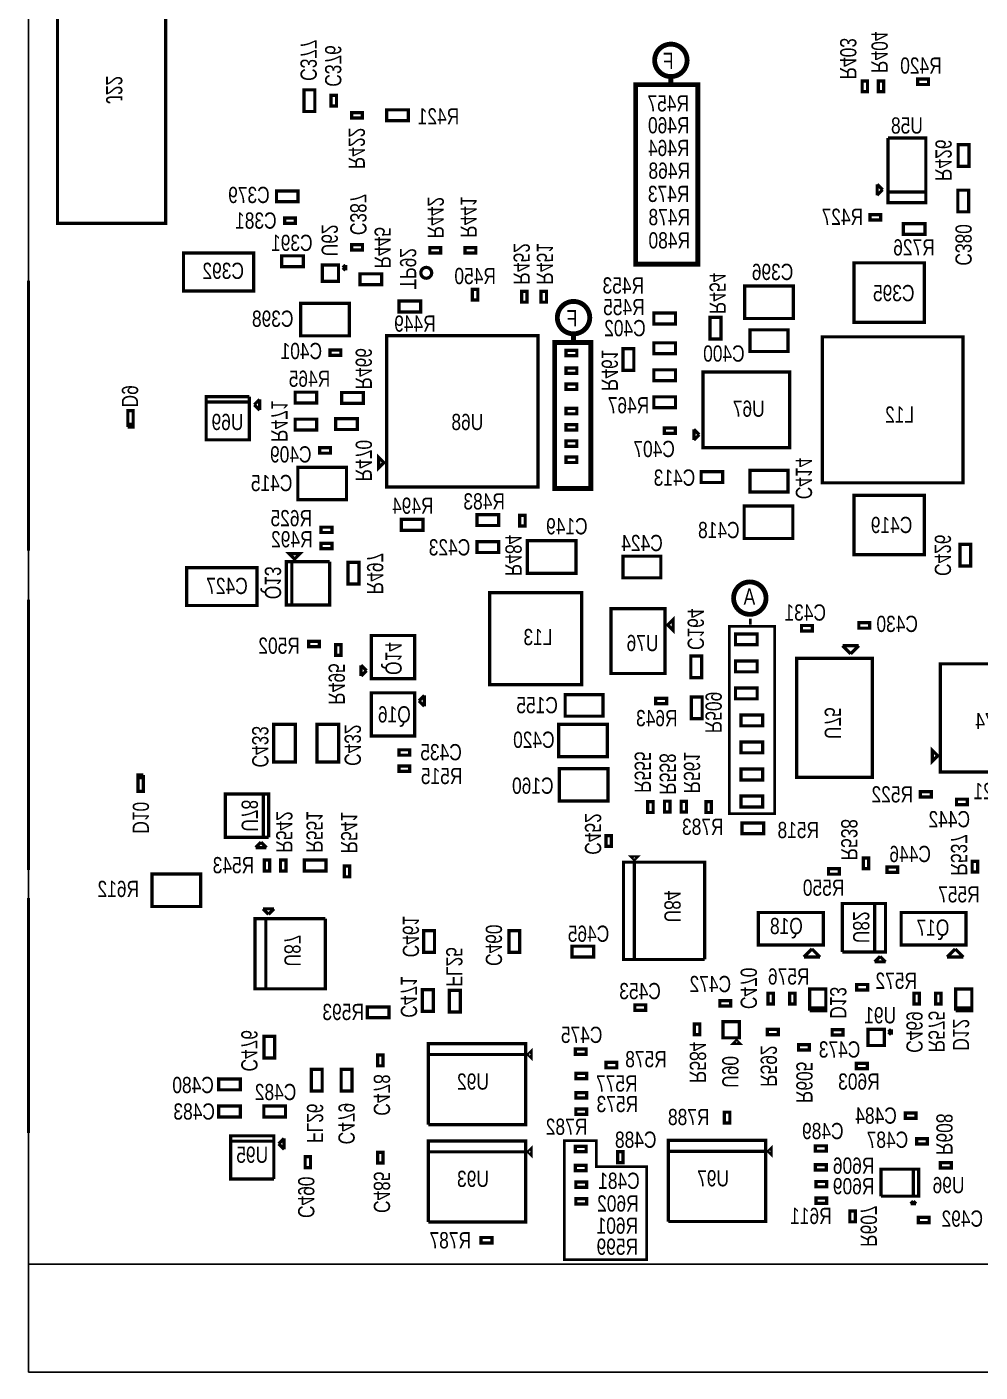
# Model space of a CAD drawing. Extents: x -19 to 106, y -45 to 165.
# Drawn here: x -3.9 to 40.9, y -8.9 to 54.3 of the extents above; entities that cross this region are included whole.
import ezdxf
from ezdxf.enums import TextEntityAlignment as Align

# ---------------------------------------------------------------- set-up
doc = ezdxf.new("R2010")
doc.units = 0
for name, color, linetype in [('BG_OUTLINE', 95, 'CONTINUOUS'), ('PG_ASSEMBLY_BOTTOM', 52, 'CONTINUOUS'), ('RD_ASSEMBLY_BOTTOM', 52, 'CONTINUOUS')]:
    doc.layers.add(name, color=color, linetype=linetype)

msp = doc.modelspace()

# ---------------------------------------------------------------- linework, layer by layer
at = {"layer": 'BG_OUTLINE'}
msp.add_lwpolyline([(-3.809746, -3.81), (81.190084, -3.81), (81.190084, 146.286728), (-3.809746, 146.286728)], close=True, dxfattribs=at)
at = {"layer": 'BG_OUTLINE', "const_width": 0.1524}
for points in [[(-3.809746, 42.408094), (-3.809746, 29.708094)], [(-3.809746, 27.408124), (-3.809746, 14.708124)], [(-3.809746, 13.388848), (-3.809746, 2.339848)]]:
    msp.add_lwpolyline(points, dxfattribs=at)
at = {"layer": 'BG_OUTLINE'}
msp.add_lwpolyline([(-3.809746, -3.81), (-3.809746, -8.89), (81.190084, -8.89), (81.190084, -3.81)], dxfattribs=at)
at = {"layer": 'PG_ASSEMBLY_BOTTOM'}
for points, const_width in [([(-2.44983, 58.30316), (-2.44983, 45.09516), (2.63017, 45.09516), (2.63017, 58.30316), (-2.44983, 58.30316)], 0.1524), ([(26.3652, 51.9938), (26.3652, 51.6128)], 0.2286), ([(35.349942, 51.283362), (35.349942, 51.791362), (35.603942, 51.791362), (35.603942, 51.283362), (35.349942, 51.283362)], 0.1524), ([(36.111942, 51.283362), (36.111942, 51.791362), (36.365942, 51.791362), (36.365942, 51.283362), (36.111942, 51.283362)], 0.1524), ([(38.46957, 51.62296), (37.96157, 51.62296), (37.96157, 51.87696), (38.46957, 51.87696), (38.46957, 51.62296)], 0.1524), ([(9.132062, 50.35296), (9.132062, 51.36896), (9.640062, 51.36896), (9.640062, 50.35296), (9.132062, 50.35296)], 0.1524), ([(27.432, 43.18), (24.7142, 43.18), (24.7142, 51.6128), (27.6352, 51.6128), (27.6352, 43.18), (27.432, 43.18)], 0.2286), ([(10.656062, 51.11496), (10.656062, 50.60696), (10.402062, 50.60696), (10.402062, 51.11496), (10.656062, 51.11496)], 0.1524), ([(11.368024, 50.30216), (11.876024, 50.30216), (11.876024, 50.04816), (11.368024, 50.04816), (11.368024, 50.30216)], 0.1524), ([(14.035024, 49.92116), (13.019024, 49.92116), (13.019024, 50.42916), (14.035024, 50.42916), (14.035024, 49.92116)], 0.1524), ([(36.562284, 49.111408), (38.340284, 49.111408), (38.340284, 46.063408), (36.562284, 46.063408), (36.562284, 46.571408), (38.340284, 46.571408)], 0.1524), ([(38.340284, 46.571408), (36.562284, 46.571408), (36.562284, 49.111408)], 0.1524), ([(39.859712, 47.77486), (39.859712, 48.79086), (40.367712, 48.79086), (40.367712, 47.77486), (39.859712, 47.77486)], 0.1524), ([(36.054284, 46.419008), (36.054284, 46.927008)], 0.1524), ([(36.054284, 46.927008), (36.308284, 46.673008)], 0.1524), ([(8.85317, 46.11116), (7.83717, 46.11116), (7.83717, 46.61916), (8.85317, 46.61916), (8.85317, 46.11116)], 0.1524), ([(36.308284, 46.673008), (36.054284, 46.419008)], 0.1524), ([(40.354758, 46.655482), (40.354758, 45.639482), (39.846758, 45.639482), (39.846758, 46.655482), (40.354758, 46.655482)], 0.1524), ([(36.22548, 45.253402), (35.71748, 45.253402), (35.71748, 45.507402), (36.22548, 45.507402), (36.22548, 45.253402)], 0.1524), ([(8.21817, 45.34916), (8.72617, 45.34916), (8.72617, 45.09516), (8.21817, 45.09516), (8.21817, 45.34916)], 0.1524), ([(37.2872, 45.085), (38.3032, 45.085), (38.3032, 44.577), (37.2872, 44.577), (37.2872, 45.085)], 0.1524), ([(3.46837, 43.69816), (6.77037, 43.69816), (6.77037, 41.92016), (3.46837, 41.92016), (3.46837, 43.69816)], 0.1524), ([(9.102598, 43.062906), (8.086598, 43.062906), (8.086598, 43.570906), (9.102598, 43.570906), (9.102598, 43.062906)], 0.1524), ([(11.368786, 44.098718), (11.876786, 44.098718), (11.876786, 43.844718), (11.368786, 43.844718), (11.368786, 44.098718)], 0.1524), ([(15.04315, 43.95216), (15.55115, 43.95216), (15.55115, 43.69816), (15.04315, 43.69816), (15.04315, 43.95216)], 0.1524), ([(17.20215, 43.69816), (16.69415, 43.69816), (16.69415, 43.95216), (17.20215, 43.95216), (17.20215, 43.69816)], 0.1524), ([(10.75309, 42.376598), (9.99109, 42.376598), (9.99109, 43.138598), (10.75309, 43.138598), (10.75309, 42.376598)], 0.1524), ([(10.95629, 43.011598), (11.08329, 43.138598)], 0.1524), ([(11.08329, 42.884598), (10.95629, 43.011598)], 0.1524), ([(11.08329, 43.138598), (11.08329, 42.884598)], 0.1524), ([(38.26637, 43.24096), (34.96437, 43.24096), (34.96437, 40.44696), (38.26637, 40.44696), (38.26637, 43.24096)], 0.1524), ([(12.7762, 42.2148), (11.7602, 42.2148), (11.7602, 42.7228), (12.7762, 42.7228), (12.7762, 42.2148)], 0.1524), ([(17.297146, 42.000678), (17.297146, 41.492678), (17.043146, 41.492678), (17.043146, 42.000678), (17.297146, 42.000678)], 0.1524), ([(19.608292, 41.899078), (19.608292, 41.391078), (19.354292, 41.391078), (19.354292, 41.899078), (19.608292, 41.899078)], 0.1524), ([(20.522692, 41.899078), (20.522692, 41.391078), (20.268692, 41.391078), (20.268692, 41.899078), (20.522692, 41.899078)], 0.1524), ([(29.83357, 42.14876), (32.11957, 42.14876), (32.11957, 40.62476), (29.83357, 40.62476), (29.83357, 42.14876)], 0.1524), ([(11.2649, 39.808404), (8.9789, 39.808404), (8.9789, 41.332404), (11.2649, 41.332404), (11.2649, 39.808404)], 0.1524), ([(13.59154, 41.44137), (14.60754, 41.44137), (14.60754, 40.93337), (13.59154, 40.93337), (13.59154, 41.44137)], 0.1524), ([(25.56637, 40.87876), (26.58237, 40.87876), (26.58237, 40.37076), (25.56637, 40.37076), (25.56637, 40.87876)], 0.1524), ([(28.20797, 39.65956), (28.20797, 40.67556), (28.71597, 40.67556), (28.71597, 39.65956), (28.20797, 39.65956)], 0.1524), ([(13.014198, 32.709104), (20.126198, 32.709104), (20.126198, 39.821104), (13.014198, 39.821104), (13.014198, 32.709104)], 0.1524), ([(21.7932, 39.5224), (21.7932, 39.9034)], 0.2286), ([(30.08757, 40.09136), (31.86557, 40.09136), (31.86557, 39.07536), (30.08757, 39.07536), (30.08757, 40.09136)], 0.1524), ([(33.48355, 39.76116), (40.08755, 39.76116), (40.08755, 32.90316), (33.48355, 32.90316), (33.48355, 39.76116)], 0.1524), ([(10.85977, 38.894004), (10.35177, 38.894004), (10.35177, 39.148004), (10.85977, 39.148004), (10.85977, 38.894004)], 0.1524), ([(22.3266, 32.639), (20.9042, 32.639), (20.9042, 39.497), (22.606, 39.497), (22.606, 32.639), (22.0218, 32.639)], 0.2286), ([(21.947124, 38.874192), (21.439124, 38.874192), (21.439124, 39.128192), (21.947124, 39.128192), (21.947124, 38.874192)], 0.1524), ([(24.62657, 39.20236), (24.62657, 38.18636), (24.11857, 38.18636), (24.11857, 39.20236), (24.62657, 39.20236)], 0.1524), ([(25.56637, 39.48176), (26.58237, 39.48176), (26.58237, 38.97376), (25.56637, 38.97376), (25.56637, 39.48176)], 0.1524), ([(21.947124, 38.048692), (21.439124, 38.048692), (21.439124, 38.302692), (21.947124, 38.302692), (21.947124, 38.048692)], 0.1524), ([(25.56637, 38.21176), (26.58237, 38.21176), (26.58237, 37.70376), (25.56637, 37.70376), (25.56637, 38.21176)], 0.1524), ([(27.87777, 34.55416), (31.94177, 34.55416), (31.94177, 38.11016), (27.87777, 38.11016), (27.87777, 34.55416)], 0.1524), ([(21.947124, 37.286692), (21.439124, 37.286692), (21.439124, 37.540692), (21.947124, 37.540692), (21.947124, 37.286692)], 0.1524), ([(6.565392, 36.952428), (4.533392, 36.952428), (4.533392, 34.920428), (6.565392, 34.920428), (6.565392, 36.698428), (4.533392, 36.698428)], 0.1524), ([(4.533392, 36.698428), (6.565392, 36.698428), (6.565392, 36.952428)], 0.1524), ([(6.793992, 36.571428), (7.047992, 36.825428)], 0.1524), ([(7.047992, 36.825428), (7.047992, 36.317428)], 0.1524), ([(9.729724, 36.656518), (8.713724, 36.656518), (8.713724, 37.164518), (9.729724, 37.164518), (9.729724, 36.656518)], 0.1524), ([(11.9126, 36.638738), (10.8966, 36.638738), (10.8966, 37.146738), (11.9126, 37.146738), (11.9126, 36.638738)], 0.1524), ([(26.58237, 36.43376), (25.56637, 36.43376), (25.56637, 36.94176), (26.58237, 36.94176), (26.58237, 36.43376)], 0.1524), ([(0.85344, 35.52952), (0.85344, 36.29152), (1.10744, 36.29152), (1.10744, 35.65652), (0.85344, 35.65652)], 0.1524), ([(7.047992, 36.317428), (6.793992, 36.571428)], 0.1524), ([(21.439124, 36.397692), (21.947124, 36.397692), (21.947124, 36.143692), (21.439124, 36.143692), (21.439124, 36.397692)], 0.1524), ([(0.85344, 35.65652), (1.10744, 35.65652), (1.10744, 35.52952), (0.85344, 35.52952)], 0.1524), ([(9.729724, 35.386518), (8.713724, 35.386518), (8.713724, 35.894518), (9.729724, 35.894518), (9.729724, 35.386518)], 0.1524), ([(11.634724, 35.4076), (10.618724, 35.4076), (10.618724, 35.9156), (11.634724, 35.9156), (11.634724, 35.4076)], 0.1524), ([(21.439124, 35.635692), (21.947124, 35.635692), (21.947124, 35.381692), (21.439124, 35.381692), (21.439124, 35.635692)], 0.1524), ([(26.56967, 35.22726), (26.06167, 35.22726), (26.06167, 35.48126), (26.56967, 35.48126), (26.56967, 35.22726)], 0.1524), ([(27.44597, 34.90976), (27.44597, 35.41776)], 0.1524), ([(27.44597, 35.41776), (27.69997, 35.16376)], 0.1524), ([(21.439124, 34.873692), (21.947124, 34.873692), (21.947124, 34.619692), (21.439124, 34.619692), (21.439124, 34.873692)], 0.1524), ([(27.69997, 35.16376), (27.44597, 34.90976)], 0.1524), ([(10.37717, 34.296604), (9.86917, 34.296604), (9.86917, 34.550604), (10.37717, 34.550604), (10.37717, 34.296604)], 0.1524), ([(12.887198, 33.852104), (12.633198, 33.598104), (12.633198, 34.106104), (12.887198, 33.852104)], 0.1524), ([(21.439124, 34.111692), (21.947124, 34.111692), (21.947124, 33.857692), (21.439124, 33.857692), (21.439124, 34.111692)], 0.1524), ([(11.1252, 32.1056), (8.8392, 32.1056), (8.8392, 33.6296), (11.1252, 33.6296), (11.1252, 32.1056)], 0.1524), ([(30.08757, 33.48736), (31.86557, 33.48736), (31.86557, 32.47136), (30.08757, 32.47136), (30.08757, 33.48736)], 0.1524), ([(28.802838, 32.91586), (27.786838, 32.91586), (27.786838, 33.42386), (28.802838, 33.42386), (28.802838, 32.91586)], 0.1524), ([(38.26637, 32.31896), (34.96437, 32.31896), (34.96437, 29.52496), (38.26637, 29.52496), (38.26637, 32.31896)], 0.1524), ([(29.80817, 31.81096), (32.09417, 31.81096), (32.09417, 30.28696), (29.80817, 30.28696), (29.80817, 31.81096)], 0.1524), ([(13.70076, 31.18231), (14.71676, 31.18231), (14.71676, 30.67431), (13.70076, 30.67431), (13.70076, 31.18231)], 0.1524), ([(17.26057, 31.40456), (18.27657, 31.40456), (18.27657, 30.89656), (17.26057, 30.89656), (17.26057, 31.40456)], 0.1524), ([(19.52117, 31.37916), (19.52117, 30.87116), (19.26717, 30.87116), (19.26717, 31.37916), (19.52117, 31.37916)], 0.1524), ([(9.93267, 30.819344), (10.44067, 30.819344), (10.44067, 30.565344), (9.93267, 30.565344), (9.93267, 30.819344)], 0.1524), ([(9.93267, 30.057344), (10.44067, 30.057344), (10.44067, 29.803344), (9.93267, 29.803344), (9.93267, 30.057344)], 0.1524), ([(17.26057, 30.13456), (18.27657, 30.13456), (18.27657, 29.62656), (17.26057, 29.62656), (17.26057, 30.13456)], 0.1524), ([(21.906992, 28.653994), (19.620992, 28.653994), (19.620992, 30.177994), (21.906992, 30.177994), (21.906992, 28.653994)], 0.1524), ([(40.45204, 30.01137), (40.45204, 28.99537), (39.94404, 28.99537), (39.94404, 30.01137), (40.45204, 30.01137)], 0.1524), ([(10.338054, 29.191204), (10.338054, 27.159204), (8.306054, 27.159204), (8.306054, 29.191204), (8.560054, 29.191204), (8.560054, 27.159204)], 0.1524), ([(8.687054, 29.318204), (8.433054, 29.572204), (8.941054, 29.572204), (8.687054, 29.318204)], 0.1524), ([(8.560054, 27.159204), (8.560054, 29.191204), (10.338054, 29.191204)], 0.1524), ([(11.71067, 29.168344), (11.71067, 28.152344), (11.20267, 28.152344), (11.20267, 29.168344), (11.71067, 29.168344)], 0.1524), ([(24.116792, 29.45384), (25.894792, 29.45384), (25.894792, 28.43784), (24.116792, 28.43784), (24.116792, 29.45384)], 0.1524), ([(3.62077, 28.91536), (6.92277, 28.91536), (6.92277, 27.13736), (3.62077, 27.13736), (3.62077, 28.91536)], 0.1524), ([(22.175978, 27.735022), (22.175978, 23.417022), (17.857978, 23.417022), (17.857978, 27.735022), (22.175978, 27.735022)], 0.1524), ([(26.093674, 26.989532), (23.553674, 26.989532), (23.553674, 23.941532), (26.093674, 23.941532), (26.093674, 26.989532)], 0.1524), ([(26.220674, 26.227532), (26.474674, 26.481532), (26.474674, 25.973532), (26.220674, 26.227532)], 0.1524), ([(30.099, 26.2382), (30.099, 26.5176)], 0.127), ([(30.8864, 17.3482), (29.1084, 17.3482), (29.1084, 26.162), (31.242, 26.162), (31.242, 17.3482), (30.8864, 17.3482)], 0.127), ([(33.008062, 25.94356), (32.500062, 25.94356), (32.500062, 26.19756), (33.008062, 26.19756), (33.008062, 25.94356)], 0.1524), ([(35.70097, 26.07056), (35.19297, 26.07056), (35.19297, 26.32456), (35.70097, 26.32456), (35.70097, 26.07056)], 0.1524), ([(9.8552, 25.1968), (9.3472, 25.1968), (9.3472, 25.4508), (9.8552, 25.4508), (9.8552, 25.1968)], 0.1524), ([(10.6172, 24.7904), (10.6172, 25.2984), (10.8712, 25.2984), (10.8712, 24.7904), (10.6172, 24.7904)], 0.1524), ([(12.294362, 23.694898), (12.294362, 25.726898), (14.326362, 25.726898), (14.326362, 23.694898), (12.294362, 23.694898)], 0.1524), ([(29.40177, 25.799288), (30.41777, 25.799288), (30.41777, 25.291288), (29.40177, 25.291288), (29.40177, 25.799288)], 0.1524), ([(34.81197, 24.86406), (34.43097, 25.24506)], 0.1524), ([(34.43097, 25.24506), (35.19297, 25.24506)], 0.1524), ([(35.19297, 25.24506), (34.81197, 24.86406)], 0.1524), ([(27.812746, 24.760428), (27.812746, 23.744428), (27.304746, 23.744428), (27.304746, 24.760428), (27.812746, 24.760428)], 0.1524), ([(35.82797, 24.64816), (35.82797, 19.06016), (32.27197, 19.06016), (32.27197, 24.64816), (35.82797, 24.64816)], 0.1524), ([(11.811762, 23.821898), (11.811762, 24.329898)], 0.1524), ([(11.811762, 24.329898), (12.065762, 24.075898)], 0.1524), ([(12.065762, 24.075898), (11.811762, 23.821898)], 0.1524), ([(29.40177, 24.529288), (30.41777, 24.529288), (30.41777, 24.021288), (29.40177, 24.021288), (29.40177, 24.529288)], 0.1524), ([(39.02837, 24.39416), (44.10837, 24.39416), (44.10837, 19.31416), (39.02837, 19.31416), (39.02837, 24.39416)], 0.1524), ([(14.326362, 23.034498), (14.326362, 21.002498), (12.294362, 21.002498), (12.294362, 23.034498), (14.326362, 23.034498)], 0.1524), ([(14.529562, 22.653498), (14.783562, 22.907498)], 0.1524), ([(14.783562, 22.907498), (14.783562, 22.399498)], 0.1524), ([(23.17877, 21.93544), (21.40077, 21.93544), (21.40077, 22.95144), (23.17877, 22.95144), (23.17877, 21.93544)], 0.1524), ([(25.653746, 22.779228), (26.161746, 22.779228), (26.161746, 22.525228), (25.653746, 22.525228), (25.653746, 22.779228)], 0.1524), ([(27.325828, 21.818854), (27.325828, 22.834854), (27.833828, 22.834854), (27.833828, 21.818854), (27.325828, 21.818854)], 0.1524), ([(29.40177, 23.259288), (30.41777, 23.259288), (30.41777, 22.751288), (29.40177, 22.751288), (29.40177, 23.259288)], 0.1524), ([(14.783562, 22.399498), (14.529562, 22.653498)], 0.1524), ([(7.711186, 19.776948), (7.711186, 21.554948), (8.727186, 21.554948), (8.727186, 19.776948), (7.711186, 19.776948)], 0.1524), ([(9.743186, 19.776948), (9.743186, 21.554948), (10.759186, 21.554948), (10.759186, 19.776948), (9.743186, 19.776948)], 0.1524), ([(23.38197, 20.03044), (21.09597, 20.03044), (21.09597, 21.55444), (23.38197, 21.55444), (23.38197, 20.03044)], 0.1524), ([(29.65577, 21.989288), (30.67177, 21.989288), (30.67177, 21.481288), (29.65577, 21.481288), (29.65577, 21.989288)], 0.1524), ([(13.59027, 20.35556), (14.09827, 20.35556), (14.09827, 20.10156), (13.59027, 20.10156), (13.59027, 20.35556)], 0.1524), ([(29.65577, 20.719288), (30.67177, 20.719288), (30.67177, 20.211288), (29.65577, 20.211288), (29.65577, 20.719288)], 0.1524), ([(38.90137, 20.07616), (38.64737, 19.82216), (38.64737, 20.33016), (38.90137, 20.07616)], 0.1524), ([(13.59027, 19.59356), (14.09827, 19.59356), (14.09827, 19.33956), (13.59027, 19.33956), (13.59027, 19.59356)], 0.1524), ([(1.58242, 19.04365), (1.32842, 19.04365), (1.32842, 19.17065), (1.58242, 19.17065)], 0.1524), ([(1.58242, 19.17065), (1.58242, 18.40865), (1.32842, 18.40865), (1.32842, 19.04365), (1.58242, 19.04365)], 0.1524), ([(23.40737, 17.94764), (21.12137, 17.94764), (21.12137, 19.47164), (23.40737, 19.47164), (23.40737, 17.94764)], 0.1524), ([(29.65577, 19.449288), (30.67177, 19.449288), (30.67177, 18.941288), (29.65577, 18.941288), (29.65577, 19.449288)], 0.1524), ([(7.47014, 16.2433), (7.47014, 18.2753), (5.43814, 18.2753), (5.43814, 16.2433), (7.21614, 16.2433), (7.21614, 18.2753)], 0.1524), ([(7.21614, 18.2753), (7.21614, 16.2433), (7.47014, 16.2433)], 0.1524), ([(38.59657, 18.133822), (38.08857, 18.133822), (38.08857, 18.387822), (38.59657, 18.387822), (38.59657, 18.133822)], 0.1524), ([(25.280112, 17.40662), (25.280112, 17.91462), (25.534112, 17.91462), (25.534112, 17.40662), (25.280112, 17.40662)], 0.1524), ([(26.321512, 17.94002), (26.321512, 17.43202), (26.067512, 17.43202), (26.067512, 17.94002), (26.321512, 17.94002)], 0.1524), ([(27.101038, 17.93748), (27.101038, 17.42948), (26.847038, 17.42948), (26.847038, 17.93748), (27.101038, 17.93748)], 0.1524), ([(28.2702, 17.91462), (28.2702, 17.40662), (28.0162, 17.40662), (28.0162, 17.91462), (28.2702, 17.91462)], 0.1524), ([(29.65577, 18.179288), (30.67177, 18.179288), (30.67177, 17.671288), (29.65577, 17.671288), (29.65577, 18.179288)], 0.1524), ([(39.784528, 18.033492), (40.292528, 18.033492), (40.292528, 17.779492), (39.784528, 17.779492), (39.784528, 18.033492)], 0.1524), ([(29.70657, 16.9164), (30.72257, 16.9164), (30.72257, 16.4084), (29.70657, 16.4084), (29.70657, 16.9164)], 0.1524), ([(6.86054, 15.7607), (7.11454, 16.0147)], 0.1524), ([(7.36854, 15.7607), (6.86054, 15.7607)], 0.1524), ([(7.11454, 16.0147), (7.36854, 15.7607)], 0.1524), ([(23.5712, 16.321024), (23.5712, 15.813024), (23.3172, 15.813024), (23.3172, 16.321024), (23.5712, 16.321024)], 0.1524), ([(7.264908, 14.663166), (7.264908, 15.171166), (7.518908, 15.171166), (7.518908, 14.663166), (7.264908, 14.663166)], 0.1524), ([(8.026908, 14.663166), (8.026908, 15.171166), (8.280908, 15.171166), (8.280908, 14.663166), (8.026908, 14.663166)], 0.1524), ([(9.144, 15.171166), (10.16, 15.171166), (10.16, 14.663166), (9.144, 14.663166), (9.144, 15.171166)], 0.1524), ([(24.64816, 15.200122), (24.52116, 15.327122), (24.77516, 15.327122), (24.64816, 15.200122)], 0.1524), ([(35.657536, 15.275052), (35.657536, 14.767052), (35.403536, 14.767052), (35.403536, 15.275052), (35.657536, 15.275052)], 0.1524), ([(40.51935, 14.609064), (40.51935, 15.117064), (40.77335, 15.117064), (40.77335, 14.609064), (40.51935, 14.609064)], 0.1524), ([(4.28117, 12.98956), (1.99517, 12.98956), (1.99517, 14.51356), (4.28117, 14.51356), (4.28117, 12.98956)], 0.1524), ([(11.2776, 14.891258), (11.2776, 14.383258), (11.0236, 14.383258), (11.0236, 14.891258), (11.2776, 14.891258)], 0.1524), ([(27.95016, 10.501122), (24.14016, 10.501122), (24.14016, 15.073122), (24.64816, 15.073122), (24.64816, 10.501122)], 0.1524), ([(24.64816, 10.501122), (24.64816, 15.073122), (27.95016, 15.073122), (27.95016, 10.501122)], 0.1524), ([(34.27603, 14.512036), (33.76803, 14.512036), (33.76803, 14.766036), (34.27603, 14.766036), (34.27603, 14.512036)], 0.1524), ([(37.020754, 14.595602), (36.512754, 14.595602), (36.512754, 14.849602), (37.020754, 14.849602), (37.020754, 14.595602)], 0.1524), ([(7.209028, 12.880848), (7.717028, 12.880848)], 0.1524), ([(7.463028, 12.626848), (7.209028, 12.880848)], 0.1524), ([(7.717028, 12.880848), (7.463028, 12.626848)], 0.1524), ([(33.52673, 11.18616), (30.47873, 11.18616), (30.47873, 12.71016), (33.52673, 12.71016), (33.52673, 11.18616)], 0.1524), ([(35.941, 13.133832), (35.941, 10.847832), (34.417, 10.847832)], 0.1524), ([(34.417, 10.847832), (34.417, 13.133832), (36.449, 13.133832), (36.449, 10.847832), (35.941, 10.847832), (35.941, 13.133832)], 0.1524), ([(40.23233, 11.18616), (37.18433, 11.18616), (37.18433, 12.71016), (40.23233, 12.71016), (40.23233, 11.18616)], 0.1524), ([(10.130028, 12.423648), (10.130028, 9.121648), (6.828028, 9.121648), (6.828028, 12.423648), (7.336028, 12.423648), (7.336028, 9.121648)], 0.1524), ([(7.336028, 9.121648), (7.336028, 12.423648), (10.130028, 12.423648)], 0.1524), ([(15.263114, 11.85164), (15.263114, 10.83564), (14.755114, 10.83564), (14.755114, 11.85164), (15.263114, 11.85164)], 0.1524), ([(19.263106, 11.85164), (19.263106, 10.83564), (18.755106, 10.83564), (18.755106, 11.85164), (19.263106, 11.85164)], 0.1524), ([(22.734524, 10.619994), (21.718524, 10.619994), (21.718524, 11.127994), (22.734524, 11.127994), (22.734524, 10.619994)], 0.1524), ([(32.61233, 10.61466), (32.99333, 10.99566)], 0.1524), ([(32.99333, 10.99566), (33.37433, 10.61466)], 0.1524), ([(39.34333, 10.61466), (39.72433, 10.99566)], 0.1524), ([(39.72433, 10.99566), (40.10533, 10.61466)], 0.1524), ([(33.37433, 10.61466), (32.61233, 10.61466)], 0.1524), ([(35.941, 10.390632), (36.195, 10.644632)], 0.1524), ([(36.449, 10.390632), (35.941, 10.390632)], 0.1524), ([(36.195, 10.644632), (36.449, 10.390632)], 0.1524), ([(40.10533, 10.61466), (39.34333, 10.61466)], 0.1524), ([(15.201138, 9.076944), (15.201138, 8.060944), (14.693138, 8.060944), (14.693138, 9.076944), (15.201138, 9.076944)], 0.1524), ([(15.963138, 8.030972), (15.963138, 9.046972), (16.471138, 9.046972), (16.471138, 8.030972), (15.963138, 8.030972)], 0.1524), ([(30.92577, 8.410194), (30.92577, 8.918194), (31.17977, 8.918194), (31.17977, 8.410194), (30.92577, 8.410194)], 0.1524), ([(31.94177, 8.410194), (31.94177, 8.918194), (32.19577, 8.918194), (32.19577, 8.410194), (31.94177, 8.410194)], 0.1524), ([(32.88157, 8.095996), (32.88157, 9.111996), (33.64357, 9.111996), (33.64357, 8.222996), (32.88157, 8.222996)], 0.1524), ([(35.606228, 9.070594), (35.098228, 9.070594), (35.098228, 9.324594), (35.606228, 9.324594), (35.606228, 9.070594)], 0.1524), ([(37.78377, 8.410194), (37.78377, 8.918194), (38.03777, 8.918194), (38.03777, 8.410194), (37.78377, 8.410194)], 0.1524), ([(38.79977, 8.410194), (38.79977, 8.918194), (39.05377, 8.918194), (39.05377, 8.410194), (38.79977, 8.410194)], 0.1524), ([(39.73957, 8.095996), (39.73957, 9.111996), (40.50157, 9.111996), (40.50157, 8.222996), (39.73957, 8.222996)], 0.1524), ([(12.107672, 8.271002), (13.123672, 8.271002), (13.123672, 7.763002), (12.107672, 7.763002), (12.107672, 8.271002)], 0.1524), ([(25.17902, 8.11657), (24.67102, 8.11657), (24.67102, 8.37057), (25.17902, 8.37057), (25.17902, 8.11657)], 0.1524), ([(28.664662, 8.56996), (29.172662, 8.56996), (29.172662, 8.31596), (28.664662, 8.31596), (28.664662, 8.56996)], 0.1524), ([(32.88157, 8.222996), (33.64357, 8.222996), (33.64357, 8.095996), (32.88157, 8.095996)], 0.1524), ([(39.73957, 8.222996), (40.50157, 8.222996), (40.50157, 8.095996), (39.73957, 8.095996)], 0.1524), ([(28.81757, 6.81736), (28.81757, 7.57936), (29.57957, 7.57936), (29.57957, 6.81736), (28.81757, 6.81736)], 0.1524), ([(7.249922, 5.87121), (7.249922, 6.88721), (7.757922, 6.88721), (7.757922, 5.87121), (7.249922, 5.87121)], 0.1524), ([(27.47137, 6.964426), (27.47137, 7.472426), (27.72537, 7.472426), (27.72537, 6.964426), (27.47137, 6.964426)], 0.1524), ([(31.408878, 6.96976), (30.900878, 6.96976), (30.900878, 7.22376), (31.408878, 7.22376), (31.408878, 6.96976)], 0.1524), ([(33.943544, 7.204964), (34.451544, 7.204964), (34.451544, 6.950964), (33.943544, 6.950964), (33.943544, 7.204964)], 0.1524), ([(36.387278, 6.456934), (35.625278, 6.456934), (35.625278, 7.218934), (36.387278, 7.218934), (36.387278, 6.456934)], 0.1524), ([(36.590478, 7.091934), (36.717478, 7.218934)], 0.1524), ([(36.717478, 6.964934), (36.590478, 7.091934)], 0.1524), ([(36.717478, 7.218934), (36.717478, 6.964934)], 0.1524), ([(14.971522, 2.73304), (14.971522, 6.54304), (19.543522, 6.54304), (19.543522, 6.03504), (14.971522, 6.03504)], 0.1524), ([(19.670522, 6.03504), (19.797522, 6.16204), (19.797522, 5.90804), (19.670522, 6.03504)], 0.1524), ([(22.38502, 6.038088), (21.87702, 6.038088), (21.87702, 6.292088), (22.38502, 6.292088), (22.38502, 6.038088)], 0.1524), ([(29.57957, 6.56336), (29.32557, 6.56336), (29.45257, 6.69036), (29.57957, 6.56336)], 0.1524), ([(32.3596, 6.5024), (32.8676, 6.5024), (32.8676, 6.2484), (32.3596, 6.2484), (32.3596, 6.5024)], 0.1524), ([(12.58697, 5.50418), (12.58697, 6.01218), (12.84097, 6.01218), (12.84097, 5.50418), (12.58697, 5.50418)], 0.1524), ([(14.971522, 6.03504), (19.543522, 6.03504), (19.543522, 2.73304), (14.971522, 2.73304)], 0.1524), ([(23.3172, 5.6642), (23.8252, 5.6642), (23.8252, 5.4102), (23.3172, 5.4102), (23.3172, 5.6642)], 0.1524), ([(35.08248, 5.62356), (35.59048, 5.62356), (35.59048, 5.36956), (35.08248, 5.36956), (35.08248, 5.62356)], 0.1524), ([(9.985756, 5.340858), (9.985756, 4.324858), (9.477756, 4.324858), (9.477756, 5.340858), (9.985756, 5.340858)], 0.1524), ([(10.874756, 4.324858), (10.874756, 5.340858), (11.382756, 5.340858), (11.382756, 4.324858), (10.874756, 4.324858)], 0.1524), ([(22.41042, 4.9022), (21.90242, 4.9022), (21.90242, 5.1562), (22.41042, 5.1562), (22.41042, 4.9022)], 0.1524), ([(6.138672, 4.373372), (5.122672, 4.373372), (5.122672, 4.881372), (6.138672, 4.881372), (6.138672, 4.373372)], 0.1524), ([(22.41042, 3.9878), (21.90242, 3.9878), (21.90242, 4.2418), (22.41042, 4.2418), (22.41042, 3.9878)], 0.1524), ([(6.138672, 3.103372), (5.122672, 3.103372), (5.122672, 3.611372), (6.138672, 3.611372), (6.138672, 3.103372)], 0.1524), ([(8.26135, 3.103372), (7.24535, 3.103372), (7.24535, 3.611372), (8.26135, 3.611372), (8.26135, 3.103372)], 0.1524), ([(22.41042, 3.2258), (21.90242, 3.2258), (21.90242, 3.4798), (22.41042, 3.4798), (22.41042, 3.2258)], 0.1524), ([(29.1338, 3.3274), (29.1338, 2.8194), (28.8798, 2.8194), (28.8798, 3.3274), (29.1338, 3.3274)], 0.1524), ([(37.377878, 3.286252), (37.885878, 3.286252), (37.885878, 3.032252), (37.377878, 3.032252), (37.377878, 3.286252)], 0.1524), ([(7.713726, 0.183134), (5.681726, 0.183134), (5.681726, 2.215134), (7.713726, 2.215134), (7.713726, 1.961134), (5.681726, 1.961134)], 0.1524), ([(5.681726, 1.961134), (7.713726, 1.961134), (7.713726, 0.183134)], 0.1524), ([(7.942326, 1.834134), (8.196326, 2.088134)], 0.1524), ([(8.196326, 1.580134), (7.942326, 1.834134)], 0.1524), ([(8.196326, 2.088134), (8.196326, 1.580134)], 0.1524), ([(14.971522, -1.83896), (14.971522, 1.97104), (19.543522, 1.97104), (19.543522, 1.46304), (14.971522, 1.46304)], 0.1524), ([(22.86, 1.9812), (21.3614, 1.9812), (21.3614, -3.6068), (25.2222, -3.6068), (25.2222, 0.762), (22.86, 0.762), (22.86, 1.9812)], 0.127), ([(26.249122, -1.81356), (26.249122, 1.99644), (30.821122, 1.99644), (30.821122, 1.48844), (26.249122, 1.48844)], 0.1524), ([(38.418262, 1.827022), (37.910262, 1.827022), (37.910262, 2.081022), (38.418262, 2.081022), (38.418262, 1.827022)], 0.1524), ([(9.18337, 0.72136), (9.18337, 1.22936), (9.43737, 1.22936), (9.43737, 0.72136), (9.18337, 0.72136)], 0.1524), ([(12.58697, 0.93218), (12.58697, 1.44018), (12.84097, 1.44018), (12.84097, 0.93218), (12.58697, 0.93218)], 0.1524), ([(14.971522, 1.46304), (19.543522, 1.46304), (19.543522, -1.83896), (14.971522, -1.83896)], 0.1524), ([(19.670522, 1.46304), (19.797522, 1.59004), (19.797522, 1.33604), (19.670522, 1.46304)], 0.1524), ([(22.38502, 1.466088), (21.87702, 1.466088), (21.87702, 1.720088), (22.38502, 1.720088), (22.38502, 1.466088)], 0.1524), ([(23.86457, 0.95758), (23.86457, 1.46558), (24.11857, 1.46558), (24.11857, 0.95758), (23.86457, 0.95758)], 0.1524), ([(26.249122, 1.48844), (30.821122, 1.48844), (30.821122, -1.81356), (26.249122, -1.81356)], 0.1524), ([(30.948122, 1.48844), (31.075122, 1.61544), (31.075122, 1.36144), (30.948122, 1.48844)], 0.1524), ([(33.66262, 1.491488), (33.15462, 1.491488), (33.15462, 1.745488), (33.66262, 1.745488), (33.66262, 1.491488)], 0.1524), ([(21.87702, 0.831088), (22.38502, 0.831088), (22.38502, 0.577088), (21.87702, 0.577088), (21.87702, 0.831088)], 0.1524), ([(33.15462, 0.856488), (33.66262, 0.856488), (33.66262, 0.602488), (33.15462, 0.602488), (33.15462, 0.856488)], 0.1524), ([(37.755322, 0.64643), (37.755322, -0.62357), (36.231322, -0.62357)], 0.1524), ([(36.231322, -0.62357), (36.231322, 0.64643), (38.009322, 0.64643), (38.009322, -0.62357), (37.755322, -0.62357), (37.755322, 0.64643)], 0.1524), ([(39.536878, 0.69596), (39.028878, 0.69596), (39.028878, 0.94996), (39.536878, 0.94996), (39.536878, 0.69596)], 0.1524), ([(22.41042, -0.210312), (21.90242, -0.210312), (21.90242, 0.043688), (22.41042, 0.043688), (22.41042, -0.210312)], 0.1524), ([(33.68802, -0.184912), (33.18002, -0.184912), (33.18002, 0.069088), (33.68802, 0.069088), (33.68802, -0.184912)], 0.1524), ([(22.40788, -0.989838), (21.89988, -0.989838), (21.89988, -0.735838), (22.40788, -0.735838), (22.40788, -0.989838)], 0.1524), ([(33.68548, -0.964438), (33.17748, -0.964438), (33.17748, -0.710438), (33.68548, -0.710438), (33.68548, -0.964438)], 0.1524), ([(34.7726, -1.8288), (34.7726, -1.3208), (35.0266, -1.3208), (35.0266, -1.8288), (34.7726, -1.8288)], 0.1524), ([(37.628322, -0.97917), (37.755322, -0.85217)], 0.1524), ([(37.882322, -0.97917), (37.628322, -0.97917)], 0.1524), ([(37.755322, -0.85217), (37.882322, -0.97917)], 0.1524), ([(38.49878, -1.86944), (37.99078, -1.86944), (37.99078, -1.61544), (38.49878, -1.61544), (38.49878, -1.86944)], 0.1524), ([(17.9578, -2.8194), (17.4498, -2.8194), (17.4498, -2.5654), (17.9578, -2.5654), (17.9578, -2.8194)], 0.1524)]:
    msp.add_lwpolyline(points, dxfattribs=dict(at, const_width=const_width))
for points, const_width in [([(27.1272, 52.7558, 1), (25.6032, 52.7558, 1), (27.1272, 52.7558)], 0.2286), ([(15.12697, 42.77106, 1), (14.61897, 42.77106, 1), (15.12697, 42.77106)], 0.1524), ([(22.5552, 40.6654, 1), (21.0312, 40.6654, 1), (22.5552, 40.6654)], 0.2286), ([(30.8356, 27.4828, 1), (29.3116, 27.4828, 1), (30.8356, 27.4828)], 0.2286)]:
    msp.add_lwpolyline(points, format="xyb", dxfattribs=dict(at, const_width=const_width))

# ---------------------------------------------------------------- texts
at = {"layer": 'PG_ASSEMBLY_BOTTOM', "text_generation_flag": 2, "width": 0.8}
for s, p in [('F', (26.4922, 52.3494)), ('F', (21.971, 40.259)), ('A', (30.3276, 27.178))]:
    msp.add_text(s, height=0.762, dxfattribs=at).set_placement(p)
at = {"layer": 'RD_ASSEMBLY_BOTTOM', "text_generation_flag": 2, "width": 0.8}
for s, p in [('R403', (34.3154, 52.832)), ('R404', (35.7886, 53.1368)), ('C376', (10.121138, 52.49164)), ('R422', (11.2268, 48.6156)), ('C387', (11.303, 45.5168)), ('R442', (14.9352, 45.3644)), ('R441', (16.4846, 45.3898)), ('U62', (9.9568, 44.2976)), ('R452', (18.974308, 43.190922)), ('R451', (20.066508, 43.190922)), ('R484', (18.5928, 29.4894)), ('R495', (10.287, 23.4442)), ('U75', (33.59023, 21.60524)), ('R555', (24.6634, 19.304)), ('R558', (25.836372, 19.2151)), ('R561', (26.9748, 19.2786)), ('U78', (6.20014, 17.2593)), ('R542', (7.823708, 16.491966)), ('R541', (10.8712, 16.4592)), ('C452', (22.3266, 16.397224)), ('R538', (34.3662, 16.129)), ('R537', (39.5224, 15.4178)), ('U82', (34.925, 12.016232)), ('U87', (8.208772, 10.918952)), ('C470', (29.6418, 9.144)), ('C469', (37.42817, 7.089394)), ('R575', (38.46957, 7.114794)), ('R584', (27.2542, 5.6642)), ('R592', (30.5816, 5.4864)), ('C478', (12.40917, 4.13258)), ('R605', (32.258, 4.7244)), ('R608', (38.8366, 2.286)), ('C490', (8.85317, -0.67564)), ('C485', (12.40917, -0.43942)), ('R607', (35.2806, -2.032))]:
    msp.add_text(s, height=0.762, rotation=270, dxfattribs=at).set_placement(p, align=Align.CENTER)
for s, p in [('C377', (8.9662, 51.7906)), ('J22', (-0.16637, 50.71364)), ('R426', (38.792912, 47.08906)), ('R445', (12.446, 42.9768)), ('C380', (39.731442, 43.108118)), ('TP92', (13.6398, 41.9862)), ('R454', (28.18257, 40.82796)), ('R466', (11.557, 37.2872)), ('R461', (23.114, 37.211)), ('D9', (0.57404, 36.44392)), ('R471', (7.5946, 34.8234)), ('R470', (11.557, 32.9692)), ('C414', (32.2326, 32.131)), ('C426', (38.7604, 28.5242)), ('R497', (12.0904, 27.6606)), ('Q13', (7.2898, 27.432)), ('C164', (27.1526, 25.0444)), ('Q14', (12.954762, 23.872698)), ('R509', (27.9908, 21.1328)), ('C432', (11.038586, 19.599148)), ('C433', (6.695186, 19.522948)), ('D10', (1.08458, 16.41475)), ('R551', (9.2456, 15.5194)), ('U84', (26.0604, 12.2428)), ('C461', (13.769086, 10.60196)), ('C460', (17.668494, 10.19556)), ('FL25', (15.810738, 9.224772)), ('C471', (13.678662, 7.763256)), ('D13', (33.84677, 7.714996)), ('D12', (39.61257, 6.216396)), ('C476', (6.183122, 5.23621)), ('U90', (28.7782, 4.4704)), ('FL26', (9.267444, 1.872742)), ('C479', (10.747756, 1.810258))]:
    msp.add_text(s, height=0.762, rotation=270, dxfattribs=at).set_placement(p)
for s, p in [('R420', (38.11397, 52.13096)), ('R457', (26.239724, 50.354992)), ('R460', (26.265124, 49.326292)), ('U58', (37.453316, 49.313592)), ('R464', (26.265124, 48.259492)), ('R468', (26.287476, 47.193708)), ('R473', (26.262076, 46.101508)), ('C381', (6.86943, 44.84624)), ('R478', (26.287476, 45.009308)), ('R427', (34.42208, 45.024802)), ('R480', (26.289, 43.9166)), ('R450', (17.1704, 42.2402)), ('C401', (9.00557, 38.716204)), ('U69', (5.5372, 35.3822)), ('C407', (25.5778, 34.1122)), ('C409', (8.509, 33.8582)), ('R625', (8.5344, 30.861)), ('R492', (8.5598, 29.8704)), ('C431', (32.677862, 26.42616)), ('C430', (36.99637, 25.89276)), ('R502', (7.961376, 24.86914)), ('R643', (25.7048, 21.463)), ('U74', (41.41343, 21.32584)), ('C435', (15.5702, 19.8628)), ('R515', (15.5956, 18.7452)), ('R522', (36.76777, 17.879822)), ('R521', (41.5544, 18.034)), ('R783', (27.8638, 16.3576)), ('C442', (39.4462, 16.7132)), ('C446', (37.604954, 15.078202)), ('R543', (5.8166, 14.5542)), ('R612', (0.4064, 13.4366)), ('R550', (33.53943, 13.496036)), ('C472', (28.2194, 8.9662)), ('R576', (31.9024, 9.3218)), ('R572', (36.952428, 9.121394)), ('C453', (24.9174, 8.636)), ('C475', (22.1742, 6.5786)), ('C473', (34.29, 5.8928)), ('R578', (25.1968, 5.4356)), ('R603', (35.19932, 4.38404)), ('R577', (23.8252, 4.2926)), ('R573', (23.8506, 3.3274)), ('R788', (27.2034, 2.7178)), ('C484', (36.002722, 2.784348)), ('R782', (21.463, 2.2606)), ('C489', (33.5026, 2.0574)), ('C488', (24.7142, 1.651)), ('C487', (36.538662, 1.649222)), ('U95', (6.697726, 0.945134)), ('R606', (34.9504, 0.4318)), ('C481', (23.9268, -0.2794)), ('R609', (34.9504, -0.5334)), ('R602', (23.876, -1.3462)), ('R611', (32.9438, -1.9304)), ('R601', (23.8506, -2.3876)), ('C492', (40.0558, -2.0574)), ('R787', (16.002, -3.0734)), ('R599', (23.8506, -3.3782))]:
    msp.add_text(s, height=0.762, dxfattribs=at).set_placement(p, align=Align.CENTER)
for s, p in [('R421', (16.422624, 49.74336)), ('C379', (7.5184, 46.0502)), ('C391', (9.534398, 43.799506)), ('R726', (38.7604, 43.5864)), ('C392', (6.31063, 42.48404)), ('C396', (32.11703, 42.43324)), ('R453', (25.10663, 41.79824)), ('C395', (37.80917, 41.43756)), ('R455', (25.13203, 40.78224)), ('C398', (8.636, 40.2336)), ('R449', (15.3162, 40.005)), ('C402', (25.18283, 39.79164)), ('C400', (29.83103, 38.59784)), ('R465', (10.3632, 37.4142)), ('R467', (25.3492, 36.1696)), ('U67', (30.77083, 36.00704)), ('U68', (17.5514, 35.3822)), ('L12', (37.78885, 35.72764)), ('C413', (27.5082, 32.766)), ('C415', (8.5852, 32.512)), ('R483', (18.5674, 31.6484)), ('R494', (15.2146, 31.4452)), ('C149', (22.4536, 30.48)), ('C418', (29.591, 30.3022)), ('C419', (37.70757, 30.54096)), ('C424', (25.9842, 29.6926)), ('C423', (16.9418, 29.4894)), ('C427', (6.48843, 27.67584)), ('L13', (20.8026, 25.273)), ('U76', (25.781, 24.9936)), ('C155', (21.0566, 22.0726)), ('Q16', (14.144498, 21.640038)), ('C420', (20.9042, 20.447)), ('C160', (20.8534, 18.288)), ('R518', (33.3248, 16.2052)), ('R557', (40.8686, 13.1826)), ('C465', (23.471124, 11.331194)), ('Q18', (32.56153, 11.69416)), ('Q17', (39.44493, 11.61796)), ('R593', (11.946128, 7.654798)), ('U91', (36.946078, 7.498334)), ('U92', (17.816322, 4.38404)), ('C480', (4.894072, 4.220972)), ('C482', (8.76935, 3.890772)), ('C483', (4.944872, 2.976372)), ('U93', (17.816322, -0.18796)), ('U97', (29.093922, -0.16256)), ('U96', (40.1574, -0.4826))]:
    msp.add_text(s, height=0.762, dxfattribs=at).set_placement(p)

doc.saveas('drawing.dxf')
